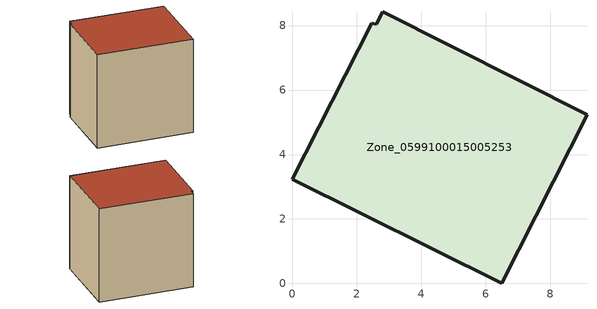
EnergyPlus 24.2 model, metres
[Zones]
Zone_0599100015005253
 floor ground (C_G): 0,3.23 2.45,8.08 2.59,8.04 2.81,8.44 9.13,5.23 6.5,0 z1.05
 wall outside (C_F): 0,3.23 6.5,0 9.13,5.23 2.81,8.44 2.59,8.04 2.45,8.08 0,3.23 z1.05:8.3
 roof outside (C_R): 2.45,8.08 0,3.23 6.5,0 9.13,5.23 2.81,8.44 2.59,8.04 z8.3
[BUILDING]
Pand.0599100015005253: North Axis=0; Terrain=City; Loads Convergence Tolerance Value=0.04; Temperature Convergence Tolerance Value=0.4; Solar Distribution=FullExterior; Maximum Number of Warmup Days=25; Minimum Number of Warmup Days=1
[Site:Location]
Rotterdam.The.Hague.AP_ZH_NLD Design_Conditions: Latitude=51.96; Longitude=4.45; Time Zone=1; Elevation=-4.5
[SITE:GROUNDTEMPERATURE:BUILDINGSURFACE]
18, 18, 18, 18, 18, 18, 18, 18, 18, 18, 18, 18
[MATERIAL] Thermal Absorptance=0.9; Solar Absorptance=0.7; Visible Absorptance=0.7
Name | Roughness | Thickness | Conductivity | Density | Specific Heat
G.TI.1946-1964 | MediumSmooth | 0.15 | 1 | 540 | 1210
F.TI.1946-1964 | Rough | 0.3 | 0.857143 | 1920 | 840
R.TI.1946-1964 | MediumRough | 0.2 | 0.277778 | 1500 | 1000
[CONSTRUCTION]
C_G: G.TI.1946-1964
C_F: F.TI.1946-1964
C_R: R.TI.1946-1964
[ZONE]
Zone_0599100015005253: Type=1; Multiplier=1; Ceiling Height=Autocalculate; Volume=Autocalculate; Floor Area=autocalculate; Part of Total Floor Area=Yes
[ZONEINFILTRATION:DESIGNFLOWRATE]
Infil_Zone_0599100015005253: Zone or ZoneList or Space or SpaceList=Zone_0599100015005253; Schedule=AlwaysOn; Design Flow Rate Calculation Method=Flow/Area; Flow Rate per Floor Area=0.003; Constant Term Coefficient=1; Temperature Term Coefficient=0; Velocity Term Coefficient=0; Velocity Squared Term Coefficient=0
[HVACTEMPLATE:ZONE:IDEALLOADSAIRSYSTEM]
Zone_0599100015005253: Maximum Heating Supply Air Temperature=50; Minimum Cooling Supply Air Temperature=13; Maximum Heating Supply Air Humidity Ratio=0.0156; Minimum Cooling Supply Air Humidity Ratio=0.0077; Heating Limit=NoLimit; Cooling Limit=NoLimit; Dehumidification Control Type=ConstantSensibleHeatRatio; Cooling Sensible Heat Ratio=0.7; Dehumidification Setpoint=60; Humidification Control Type=None; Humidification Setpoint=30; Outdoor Air Method=None; Outdoor Air Flow Rate per Person=0.00944; Outdoor Air Flow Rate per Zone Floor Area=0; Outdoor Air Flow Rate per Zone=0; Demand Controlled Ventilation Type=None; Outdoor Air Economizer Type=NoEconomizer; Heat Recovery Type=None; Sensible Heat Recovery Effectiveness=0.7; Latent Heat Recovery Effectiveness=0.65
[ZONECONTROL:THERMOSTAT]
ThermostatControl_Zone_0599100015005253: Zone or ZoneList=Zone_0599100015005253; Control Type Schedule=DualSetpointControlType; Control 1=Thermostat_Zone_0599100015005253; Temperature Difference Between Cutout And Setpoint=0
[THERMOSTATSETPOINT:DUALSETPOINT]
Thermostat_Zone_0599100015005253: Heating Setpoint Temperature Schedule=HeatingSetpoint_Zone_0599100015005253; Cooling Setpoint Temperature Schedule=CoolingSetpoint_Zone_0599100015005253
[SCHEDULE:COMPACT]
HeatingSetpoint_Zone_0599100015005253: Through: 12/31, For: AllDays, Until: 24:00, 21
CoolingSetpoint_Zone_0599100015005253: Through: 12/31, For: AllDays, Until: 24:00, 24
DualSetpointControlType: Through: 12/31, For: AllDays, Until: 24:00, 4
AlwaysOn: Through: 12/31, For: AllDays, Until: 24:00, 1
